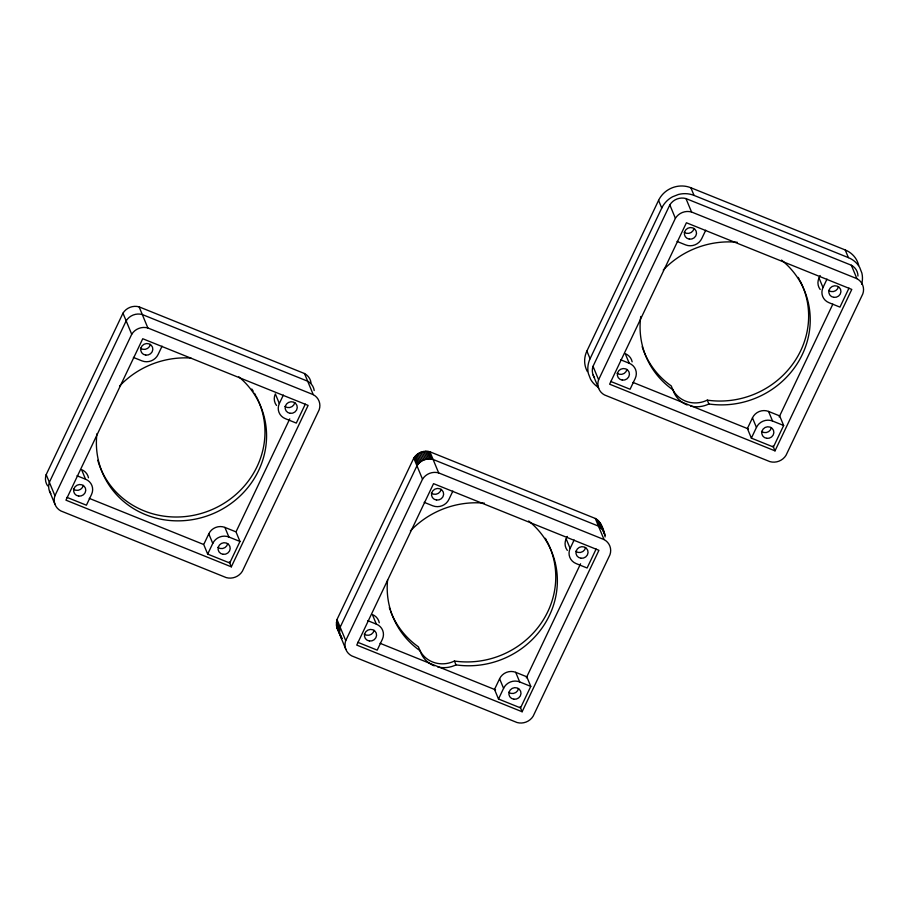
<?xml version="1.0" encoding="UTF-8"?>
<svg xmlns="http://www.w3.org/2000/svg" width="909" height="909" viewBox="0 0 909 909"><rect width="100%" height="100%" fill="white"/><g stroke="black" fill="none" stroke-linecap="round" stroke-linejoin="round"><path stroke-width="1.36" d="M345.829 649.356L336.637 626.858L336.989 619.54L413.777 458.113C417.004 452.75 423.924 450.035 429.923 451.796L595.304 518.46C601.553 522.198 604.008 530.129 605.121 536.935M336.637 626.858L341.648 638.516L339.534 633.084L340.159 627.21L416.958 465.783C420.185 460.431 427.094 457.716 433.104 459.465L598.486 526.129L601.985 528.868L604.292 532.617M47.666 485.929A13.794 12.976 -22.5 0 1 46.177 474.623L122.976 313.185A13.794 12.976 -22.5 0 1 139.122 306.867L304.504 373.531A13.794 12.976 -22.5 0 1 311.037 382.871M54.926 495.723L131.714 334.285A13.794 12.976 -22.5 0 1 147.86 327.967L313.241 394.642A13.794 12.976 -22.5 0 1 319.15 409.845L242.351 571.272A13.794 12.976 -22.5 0 1 226.205 577.59L60.823 510.926A13.794 12.976 -22.5 0 1 54.926 495.723L46.177 474.623M162.075 346.159L158.121 354.465A12.26 11.533 -22.5 0 1 142.02 360.896L133.384 357.419M208.797 533.833L203.718 544.514L207.684 554.104L229.738 562.989L239.976 541.469L235.999 531.879L224.898 527.402A12.26 11.533 -22.5 0 0 208.797 533.833L212.763 543.423L207.684 554.104M305.322 404.096L296.289 423.083L285.358 418.674A12.26 11.533 -22.5 0 1 279.324 403.516L283.335 395.085M236.124 531.617L289.755 418.879M231.329 566.83L308.117 405.403L142.747 338.739L65.948 500.166L231.329 566.83L229.307 561.944M345.727 640.64L422.515 479.213A13.794 12.976 -22.5 0 1 438.661 472.896L604.042 539.56A13.794 12.976 -22.5 0 1 609.95 554.763L533.151 716.19A13.794 12.976 -22.5 0 1 517.005 722.507L351.635 655.844A13.794 12.976 -22.5 0 1 345.727 640.64L336.989 619.54M452.875 491.076L448.921 499.382A12.26 11.533 -22.5 0 1 432.832 505.824L424.185 502.336M587.407 371.599A24.52 23.066 -22.5 0 1 586.896 351.044L658.571 200.378A24.52 23.066 -22.5 0 1 690.863 187.743L845.222 249.964A24.52 23.066 -22.5 0 1 858.71 265.439M598.213 387.257A24.52 23.066 -22.5 0 1 590.589 379.269L588.407 373.656A24.52 23.066 -22.5 0 1 590.077 358.714L661.752 208.047A24.52 23.066 -22.5 0 1 672.546 196.787L678.5 194.446A24.52 23.066 -22.5 0 1 694.044 195.412L848.392 257.633A24.52 23.066 -22.5 0 1 859.709 267.496L861.88 273.109A24.52 23.066 -22.5 0 1 861.652 284.176M594.52 377.633A13.794 12.976 -22.5 0 1 593.032 366.316L669.831 204.889A13.794 12.976 -22.5 0 1 685.965 198.571L851.347 265.235A13.794 12.976 -22.5 0 1 857.982 276.041M598.599 379.746L675.387 218.319A13.794 12.976 -22.5 0 1 691.533 212.002L856.914 278.665A13.794 12.976 -22.5 0 1 862.823 293.868L786.024 455.307A13.794 12.976 -22.5 0 1 769.878 461.624L604.496 394.949A13.794 12.976 -22.5 0 1 598.599 379.746L593.032 366.316M705.748 230.193L701.793 238.488A12.26 11.533 -22.5 0 1 685.693 244.93L677.057 241.442M499.598 678.75L494.519 689.431L498.496 699.021L520.539 707.906L530.776 686.386L526.811 676.796L515.698 672.319A12.26 11.533 -22.5 0 0 499.598 678.75L503.575 688.34L498.496 699.021M567.33 550.377A12.26 11.533 -22.5 0 1 566.148 538.844L567.296 536.435M596.134 549.013L587.1 568L576.158 563.591A12.26 11.533 -22.5 0 1 570.125 548.434L574.136 540.003M526.322 677.819L580.567 563.796M522.13 711.747L598.929 550.32L433.548 483.656L356.748 645.083L522.13 711.747L520.107 706.861M752.47 417.867L747.391 428.537L751.357 438.127L773.411 447.023L783.649 425.492L779.672 415.902L768.559 411.425A12.26 11.533 -22.5 0 0 752.47 417.867L756.436 427.457L751.357 438.127M820.191 289.482A12.26 11.533 -22.5 0 1 819.02 277.961L820.168 275.552M848.995 288.119L839.961 307.117L829.019 302.708A12.26 11.533 -22.5 0 1 822.997 287.551L827.008 279.108M779.183 416.936L832.826 304.185M775.002 450.853L851.79 289.426L686.409 222.762L609.621 384.189L775.002 450.853L772.98 445.978M620.699 359.816L629.21 363.248A12.26 11.533 -22.5 0 1 635.243 378.394L630.085 389.245L610.621 381.405M756.436 427.457A12.26 11.533 -22.5 0 1 772.536 421.015L783.649 425.492M632.937 382.405L748.437 428.968M77.026 475.782L85.537 479.213A12.26 11.533 -22.5 0 1 91.57 494.371L86.412 505.211L66.948 497.371M212.763 543.423A12.26 11.533 -22.5 0 1 228.863 536.992L239.976 541.469M89.264 498.371L203.457 544.411M367.827 620.699L376.337 624.131A12.26 11.533 -22.5 0 1 382.371 639.288L377.212 650.14L357.76 642.288M503.575 688.34A12.26 11.533 -22.5 0 1 519.664 681.909L530.776 686.386M380.064 643.299L495.564 689.851M338.466 630.846L337.08 628.255M845.222 249.964L848.392 257.633M851.347 265.235L856.914 278.665M819.02 277.961L822.997 287.551M690.863 187.743L694.044 195.412M685.965 198.571L691.533 212.002M768.559 411.425L772.536 421.015M669.831 204.889L675.387 218.319M658.571 200.378L661.752 208.047M672.626 389.222A26.225 24.679 -22.5 0 0 707.293 400.142L708.884 403.982A85.81 80.742 -22.5 0 0 801.443 356.271A85.81 80.742 -22.5 0 0 781.547 260.088M629.21 363.248L625.233 353.646A12.26 11.533 -22.5 0 1 632.153 361.827M586.896 351.044L590.077 358.714M593.134 375.042L598.69 388.473M600.497 523.607L604.735 534.015M599.724 522.357L605.019 535.458M598.804 521.198L601.985 528.868M597.758 520.153L600.94 527.822M596.588 519.232L599.758 526.913M595.304 518.46L604.042 539.56M566.148 538.844L570.125 548.434M429.923 451.796L438.661 472.896M428.434 451.455L431.616 459.125M426.9 451.284L430.082 458.954M425.355 451.273L428.537 458.954M515.698 672.319L519.664 681.909M423.81 451.443L426.991 459.113M422.287 451.773L425.469 459.443M420.81 452.262L423.992 459.931M419.39 452.909L422.56 460.579M418.038 453.693L421.219 461.374M416.799 454.625L419.969 462.306M415.663 455.682L418.833 463.351M414.652 456.852L417.833 464.522M413.777 458.113L422.515 479.213M419.753 650.117A26.225 24.679 -22.5 0 0 454.432 661.036L456.011 664.877A85.81 80.742 -22.5 0 0 548.582 617.166A85.81 80.742 -22.5 0 0 528.674 520.982M304.504 373.531L313.241 394.642M376.337 624.131L372.372 614.541A12.26 11.533 -22.5 0 1 379.28 622.722M279.324 403.516L275.347 393.927A12.26 11.533 -22.5 0 0 276.518 405.459M336.569 620.983L339.75 628.653M336.319 622.449L339.5 630.13M336.25 623.938L339.432 631.607M340.977 635.834L342.034 638.391M336.353 625.415L339.534 633.084M139.122 306.867L147.86 327.967M224.898 527.402L228.863 536.992M122.976 313.185L131.714 334.285M85.537 479.213L81.56 469.623A12.26 11.533 -22.5 0 1 88.48 477.804M49.461 491.008L55.017 504.438M601.11 524.936L601.838 527.788M294.8 402.562A6.124 5.772 -22.5 0 1 284.915 406.437M314.207 390.54A13.794 12.976 -22.5 0 0 307.674 381.212L142.304 314.548A13.794 12.976 -22.5 0 0 126.158 320.866L49.359 482.293A13.794 12.976 -22.5 0 0 50.847 493.598M227.727 543.548A6.124 5.772 -22.5 0 1 217.842 547.411M150.371 344.341A6.124 5.772 -22.5 0 1 140.475 348.215M83.298 485.326A6.124 5.772 -22.5 0 1 73.413 489.19M238.828 376.837A85.821 80.742 -22.5 0 1 211.433 514.335A85.821 80.742 -22.5 0 1 96.911 433.786M119.534 386.075A85.821 80.742 -22.5 0 1 190.935 358.044M256.349 396.642A85.821 80.742 -22.5 0 1 209.843 510.494A85.821 80.742 -22.5 0 1 97.774 460.272M251.793 389.018A85.821 80.742 -22.5 0 1 253.191 391.143M254.509 393.313A85.821 80.742 -22.5 0 1 255.759 395.529M585.601 547.479A6.124 5.772 -22.5 0 1 575.715 551.354M518.539 688.465A6.124 5.772 -22.5 0 1 508.642 692.328M419.992 650.674A85.81 80.742 -22.5 0 1 387.586 579.942M410.368 530.97A85.81 80.742 -22.5 0 1 484.44 503.188M547.173 541.605A85.81 80.742 -22.5 0 1 538.173 627.244A85.81 80.742 -22.5 0 1 454.432 661.036M390.575 611.178A85.81 80.742 -22.5 0 0 418.401 646.833L421.344 653.946A26.225 24.679 -22.5 0 0 434.252 665.842M390.131 609.984A85.81 80.742 -22.5 0 1 389.313 607.587M545.332 538.276A85.81 80.742 -22.5 0 1 546.582 540.491M456.011 664.877A26.225 24.679 -22.5 0 1 437.763 666.945M441.172 489.258A6.124 5.772 -22.5 0 1 431.286 493.132M374.099 630.244A6.124 5.772 -22.5 0 1 364.214 634.107M626.971 369.349A6.124 5.772 -22.5 0 1 617.086 373.224M694.033 228.375A6.124 5.772 -22.5 0 1 684.147 232.238M771.4 427.571A6.124 5.772 -22.5 0 1 761.515 431.445M672.853 389.779A85.81 80.742 -22.5 0 1 640.754 316.502M663.24 270.075A85.81 80.742 -22.5 0 1 737.301 242.294M800.045 280.722A85.81 80.742 -22.5 0 1 791.046 366.35A85.81 80.742 -22.5 0 1 707.293 400.142M642.174 346.693A85.81 80.742 -22.5 0 0 671.262 385.939L674.217 393.063A26.225 24.679 -22.5 0 0 687.124 404.948M798.204 277.381A85.81 80.742 -22.5 0 1 799.443 279.597M708.884 403.982A26.225 24.679 -22.5 0 1 690.624 406.05M838.473 286.596A6.124 5.772 -22.5 0 1 828.588 290.46M290.153 413.334A6.124 5.772 -22.5 0 0 296.902 405.334A6.124 5.772 -22.5 0 0 286.528 404.028A6.124 5.772 -22.5 0 0 290.153 413.334M223.08 554.32A6.124 5.772 -22.5 0 0 229.841 546.309A6.124 5.772 -22.5 0 0 219.467 545.002A6.124 5.772 -22.5 0 0 223.08 554.32M145.713 355.112A6.124 5.772 -22.5 0 0 152.473 347.113A6.124 5.772 -22.5 0 0 142.099 345.806A6.124 5.772 -22.5 0 0 145.713 355.112M78.651 496.098A6.124 5.772 -22.5 0 0 85.401 488.088A6.124 5.772 -22.5 0 0 75.038 486.781A6.124 5.772 -22.5 0 0 78.651 496.098M580.953 558.251A6.124 5.772 -22.5 0 0 587.703 550.252A6.124 5.772 -22.5 0 0 577.34 548.945A6.124 5.772 -22.5 0 0 580.953 558.251M513.88 699.237A6.124 5.772 -22.5 0 0 520.641 691.226A6.124 5.772 -22.5 0 0 510.267 689.931A6.124 5.772 -22.5 0 0 513.88 699.237M436.525 500.041A6.124 5.772 -22.5 0 0 443.274 492.03A6.124 5.772 -22.5 0 0 432.9 490.724A6.124 5.772 -22.5 0 0 436.525 500.041M369.452 641.015A6.124 5.772 -22.5 0 0 376.212 633.016A6.124 5.772 -22.5 0 0 365.838 631.71A6.124 5.772 -22.5 0 0 369.452 641.015M622.324 380.121A6.124 5.772 -22.5 0 0 629.073 372.122A6.124 5.772 -22.5 0 0 618.711 370.815A6.124 5.772 -22.5 0 0 622.324 380.121M689.386 239.147A6.124 5.772 -22.5 0 0 696.146 231.136A6.124 5.772 -22.5 0 0 685.772 229.829A6.124 5.772 -22.5 0 0 689.386 239.147M766.753 438.343A6.124 5.772 -22.5 0 0 773.502 430.343A6.124 5.772 -22.5 0 0 763.14 429.037A6.124 5.772 -22.5 0 0 766.753 438.343M833.814 297.368A6.124 5.772 -22.5 0 0 840.575 289.357A6.124 5.772 -22.5 0 0 830.201 288.051A6.124 5.772 -22.5 0 0 833.814 297.368"/></g></svg>
